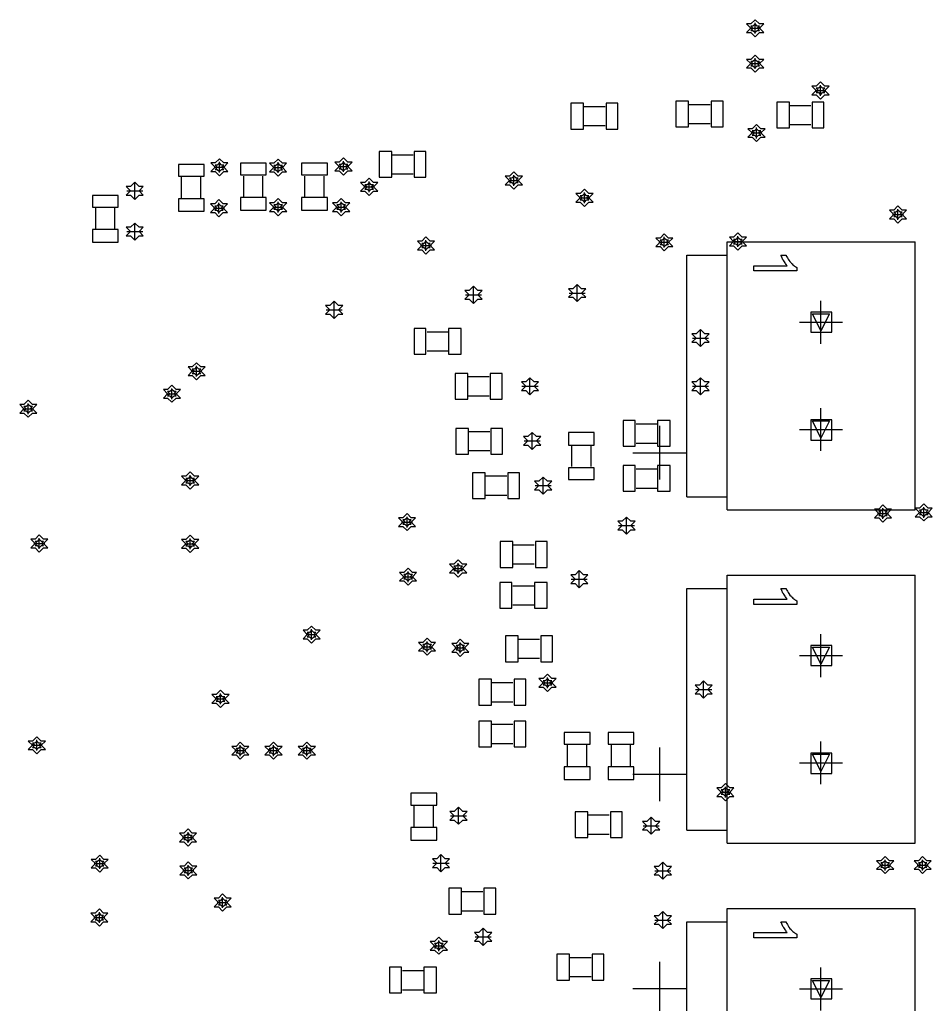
# Model space of a CAD drawing. Extents: x -1.38 to 3.87, y -2.67 to 0.8.
# Drawn here: x 0.734 to 1.585, y -1.047 to -0.128 of the extents above; entities that cross this region are included whole.
import ezdxf

# ---------------------------------------------------------------- set-up
doc = ezdxf.new("R2010")
doc.units = 0
doc.layers.get('0').update_dxf_attribs({"linetype": 'CONTINUOUS'})
for name, color, linetype in [('gd1', 1, 'CONTINUOUS'), ('gg1', 1, 'CONTINUOUS'), ('gm8', 1, 'CONTINUOUS')]:
    doc.layers.add(name, color=color, linetype=linetype)

# ---------------------------------------------------------------- blocks, each defined once
blk = doc.blocks.new('D22')
blk.add_lwpolyline([(-0.0059, -0.012), (0.0059, -0.012), (0.0059, 0.012), (-0.0059, 0.012)], close=True)
blk = doc.blocks.new('D23')
blk.add_lwpolyline([(-0.0055, -0.012), (0.0055, -0.012), (0.0055, 0.012), (-0.0055, 0.012)], close=True)
blk = doc.blocks.new('D24')
blk.add_lwpolyline([(-0.012, -0.0059), (0.012, -0.0059), (0.012, 0.0059), (-0.012, 0.0059)], close=True)
blk = doc.blocks.new('D25')
blk.add_lwpolyline([(-0.012, -0.0055), (0.012, -0.0055), (0.012, 0.0055), (-0.012, 0.0055)], close=True)
blk = doc.blocks.new('D32')
blk.add_lwpolyline([(-0.0097, -0.00935), (0.0097, -0.00935), (0.0097, 0.00935), (-0.0097, 0.00935)], close=True)
blk = doc.blocks.new('D33')
blk.add_lwpolyline([(-0.0097, -0.0095), (0.0097, -0.0095), (0.0097, 0.0095), (-0.0097, 0.0095)], close=True)
blk = doc.blocks.new('D54')
blk.add_lwpolyline([(-0.012, -0.0059), (0.012, -0.0059), (0.012, 0.0059), (-0.012, 0.0059)], close=True)
blk = doc.blocks.new('D55')
blk.add_lwpolyline([(-0.0059, -0.012), (0.0059, -0.012), (0.0059, 0.012), (-0.0059, 0.012)], close=True)

msp = doc.modelspace()

# ---------------------------------------------------------------- linework, layer by layer
at = {"layer": 'gd1', "color": 1}
for points in [[(1.4197, -0.1443), (1.4237, -0.1403), (1.4277, -0.1403), (1.4237, -0.1363), (1.4277, -0.1323), (1.4237, -0.1323), (1.4197, -0.1283), (1.4157, -0.1323), (1.4117, -0.1323), (1.4157, -0.1363), (1.4117, -0.1403), (1.4157, -0.1403), (1.4197, -0.1443)], [(1.4197, -0.1403), (1.4217, -0.1383), (1.4237, -0.1383), (1.4217, -0.1363), (1.4237, -0.1343), (1.4217, -0.1343), (1.4197, -0.1323), (1.4177, -0.1343), (1.4157, -0.1343), (1.4177, -0.1363), (1.4157, -0.1383), (1.4177, -0.1383), (1.4197, -0.1403)], [(1.4197, -0.1773), (1.4237, -0.1733), (1.4277, -0.1733), (1.4237, -0.1693), (1.4277, -0.1653), (1.4237, -0.1653), (1.4197, -0.1613), (1.4157, -0.1653), (1.4117, -0.1653), (1.4157, -0.1693), (1.4117, -0.1733), (1.4157, -0.1733), (1.4197, -0.1773)], [(1.4197, -0.1733), (1.4217, -0.1713), (1.4237, -0.1713), (1.4217, -0.1693), (1.4237, -0.1673), (1.4217, -0.1673), (1.4197, -0.1653), (1.4177, -0.1673), (1.4157, -0.1673), (1.4177, -0.1693), (1.4157, -0.1713), (1.4177, -0.1713), (1.4197, -0.1733)], [(1.4807, -0.2023), (1.4847, -0.1983), (1.4887, -0.1983), (1.4847, -0.1943), (1.4887, -0.1903), (1.4847, -0.1903), (1.4807, -0.1863), (1.4767, -0.1903), (1.4727, -0.1903), (1.4767, -0.1943), (1.4727, -0.1983), (1.4767, -0.1983), (1.4807, -0.2023)], [(1.4807, -0.1983), (1.4827, -0.1963), (1.4847, -0.1963), (1.4827, -0.1943), (1.4847, -0.1923), (1.4827, -0.1923), (1.4807, -0.1903), (1.4787, -0.1923), (1.4767, -0.1923), (1.4787, -0.1943), (1.4767, -0.1963), (1.4787, -0.1963), (1.4807, -0.1983)], [(1.421, -0.242), (1.425, -0.238), (1.429, -0.238), (1.425, -0.234), (1.429, -0.23), (1.425, -0.23), (1.421, -0.226), (1.417, -0.23), (1.413, -0.23), (1.417, -0.234), (1.413, -0.238), (1.417, -0.238), (1.421, -0.242)], [(1.421, -0.238), (1.423, -0.236), (1.425, -0.236), (1.423, -0.234), (1.425, -0.232), (1.423, -0.232), (1.421, -0.23), (1.419, -0.232), (1.417, -0.232), (1.419, -0.234), (1.417, -0.236), (1.419, -0.236), (1.421, -0.238)], [(0.92, -0.274), (0.924, -0.27), (0.928, -0.27), (0.924, -0.266), (0.928, -0.262), (0.924, -0.262), (0.92, -0.258), (0.916, -0.262), (0.912, -0.262), (0.916, -0.266), (0.912, -0.27), (0.916, -0.27), (0.92, -0.274)], [(0.92, -0.27), (0.922, -0.268), (0.924, -0.268), (0.922, -0.266), (0.924, -0.264), (0.922, -0.264), (0.92, -0.262), (0.918, -0.264), (0.916, -0.264), (0.918, -0.266), (0.916, -0.268), (0.918, -0.268), (0.92, -0.27)], [(0.9747, -0.2743), (0.9787, -0.2703), (0.9827, -0.2703), (0.9787, -0.2663), (0.9827, -0.2623), (0.9787, -0.2623), (0.9747, -0.2583), (0.9707, -0.2623), (0.9667, -0.2623), (0.9707, -0.2663), (0.9667, -0.2703), (0.9707, -0.2703), (0.9747, -0.2743)], [(0.9747, -0.2703), (0.9767, -0.2683), (0.9787, -0.2683), (0.9767, -0.2663), (0.9787, -0.2643), (0.9767, -0.2643), (0.9747, -0.2623), (0.9727, -0.2643), (0.9707, -0.2643), (0.9727, -0.2663), (0.9707, -0.2683), (0.9727, -0.2683), (0.9747, -0.2703)], [(1.0357, -0.2733), (1.0397, -0.2693), (1.0437, -0.2693), (1.0397, -0.2653), (1.0437, -0.2613), (1.0397, -0.2613), (1.0357, -0.2573), (1.0317, -0.2613), (1.0277, -0.2613), (1.0317, -0.2653), (1.0277, -0.2693), (1.0317, -0.2693), (1.0357, -0.2733)], [(1.0357, -0.2693), (1.0377, -0.2673), (1.0397, -0.2673), (1.0377, -0.2653), (1.0397, -0.2633), (1.0377, -0.2633), (1.0357, -0.2613), (1.0337, -0.2633), (1.0317, -0.2633), (1.0337, -0.2653), (1.0317, -0.2673), (1.0337, -0.2673), (1.0357, -0.2693)], [(1.1947, -0.2863), (1.1987, -0.2823), (1.2027, -0.2823), (1.1987, -0.2783), (1.2027, -0.2743), (1.1987, -0.2743), (1.1947, -0.2703), (1.1907, -0.2743), (1.1867, -0.2743), (1.1907, -0.2783), (1.1867, -0.2823), (1.1907, -0.2823), (1.1947, -0.2863)], [(1.1947, -0.2823), (1.1967, -0.2803), (1.1987, -0.2803), (1.1967, -0.2783), (1.1987, -0.2763), (1.1967, -0.2763), (1.1947, -0.2743), (1.1927, -0.2763), (1.1907, -0.2763), (1.1927, -0.2783), (1.1907, -0.2803), (1.1927, -0.2803), (1.1947, -0.2823)], [(0.841, -0.296), (0.845, -0.292), (0.849, -0.292), (0.845, -0.288), (0.849, -0.284), (0.845, -0.284), (0.841, -0.28), (0.837, -0.284), (0.833, -0.284), (0.837, -0.288), (0.833, -0.292), (0.837, -0.292), (0.841, -0.296)], [(1.0597, -0.2923), (1.0637, -0.2883), (1.0677, -0.2883), (1.0637, -0.2843), (1.0677, -0.2803), (1.0637, -0.2803), (1.0597, -0.2763), (1.0557, -0.2803), (1.0517, -0.2803), (1.0557, -0.2843), (1.0517, -0.2883), (1.0557, -0.2883), (1.0597, -0.2923)], [(1.0597, -0.2883), (1.0617, -0.2863), (1.0637, -0.2863), (1.0617, -0.2843), (1.0637, -0.2823), (1.0617, -0.2823), (1.0597, -0.2803), (1.0577, -0.2823), (1.0557, -0.2823), (1.0577, -0.2843), (1.0557, -0.2863), (1.0577, -0.2863), (1.0597, -0.2883)], [(1.2605, -0.3025), (1.2645, -0.2985), (1.2685, -0.2985), (1.2645, -0.2945), (1.2685, -0.2905), (1.2645, -0.2905), (1.2605, -0.2865), (1.2565, -0.2905), (1.2525, -0.2905), (1.2565, -0.2945), (1.2525, -0.2985), (1.2565, -0.2985), (1.2605, -0.3025)], [(1.2605, -0.2985), (1.2625, -0.2965), (1.2645, -0.2965), (1.2625, -0.2945), (1.2645, -0.2925), (1.2625, -0.2925), (1.2605, -0.2905), (1.2585, -0.2925), (1.2565, -0.2925), (1.2585, -0.2945), (1.2565, -0.2965), (1.2585, -0.2965), (1.2605, -0.2985)], [(0.9196, -0.3122), (0.9236, -0.3081), (0.9276, -0.3081), (0.9236, -0.3041), (0.9276, -0.3002), (0.9236, -0.3002), (0.9196, -0.2961), (0.9156, -0.3002), (0.9116, -0.3002), (0.9156, -0.3041), (0.9116, -0.3081), (0.9156, -0.3081), (0.9196, -0.3122)], [(0.9196, -0.3081), (0.9216, -0.3061), (0.9236, -0.3061), (0.9216, -0.3041), (0.9236, -0.3022), (0.9216, -0.3022), (0.9196, -0.3002), (0.9176, -0.3022), (0.9156, -0.3022), (0.9176, -0.3041), (0.9156, -0.3061), (0.9176, -0.3061), (0.9196, -0.3081)], [(0.9748, -0.3112), (0.9789, -0.3072), (0.9829, -0.3072), (0.9789, -0.3031), (0.9829, -0.2991), (0.9789, -0.2991), (0.9748, -0.2952), (0.9708, -0.2991), (0.9668, -0.2991), (0.9708, -0.3031), (0.9668, -0.3072), (0.9708, -0.3072), (0.9748, -0.3112)], [(0.9748, -0.3072), (0.9768, -0.3052), (0.9789, -0.3052), (0.9768, -0.3031), (0.9789, -0.3011), (0.9768, -0.3011), (0.9748, -0.2991), (0.9729, -0.3011), (0.9708, -0.3011), (0.9729, -0.3031), (0.9708, -0.3052), (0.9729, -0.3052), (0.9748, -0.3072)], [(1.0336, -0.3112), (1.0376, -0.3072), (1.0416, -0.3072), (1.0376, -0.3031), (1.0416, -0.2991), (1.0376, -0.2991), (1.0336, -0.2952), (1.0296, -0.2991), (1.0256, -0.2991), (1.0296, -0.3031), (1.0256, -0.3072), (1.0296, -0.3072), (1.0336, -0.3112)], [(1.0336, -0.3072), (1.0356, -0.3052), (1.0376, -0.3052), (1.0356, -0.3031), (1.0376, -0.3011), (1.0356, -0.3011), (1.0336, -0.2991), (1.0316, -0.3011), (1.0296, -0.3011), (1.0316, -0.3031), (1.0296, -0.3052), (1.0316, -0.3052), (1.0336, -0.3072)], [(1.553, -0.318), (1.557, -0.314), (1.561, -0.314), (1.557, -0.31), (1.561, -0.306), (1.557, -0.306), (1.553, -0.302), (1.549, -0.306), (1.545, -0.306), (1.549, -0.31), (1.545, -0.314), (1.549, -0.314), (1.553, -0.318)], [(1.553, -0.314), (1.555, -0.312), (1.557, -0.312), (1.555, -0.31), (1.557, -0.308), (1.555, -0.308), (1.553, -0.306), (1.551, -0.308), (1.549, -0.308), (1.551, -0.31), (1.549, -0.312), (1.551, -0.312), (1.553, -0.314)], [(0.841, -0.334), (0.845, -0.33), (0.849, -0.33), (0.845, -0.326), (0.849, -0.322), (0.845, -0.322), (0.841, -0.318), (0.837, -0.322), (0.833, -0.322), (0.837, -0.326), (0.833, -0.33), (0.837, -0.33), (0.841, -0.334)], [(1.335, -0.344), (1.339, -0.34), (1.343, -0.34), (1.339, -0.336), (1.343, -0.332), (1.339, -0.332), (1.335, -0.328), (1.331, -0.332), (1.327, -0.332), (1.331, -0.336), (1.327, -0.34), (1.331, -0.34), (1.335, -0.344)], [(1.4037, -0.3433), (1.4077, -0.3393), (1.4117, -0.3393), (1.4077, -0.3353), (1.4117, -0.3313), (1.4077, -0.3313), (1.4037, -0.3273), (1.3997, -0.3313), (1.3957, -0.3313), (1.3997, -0.3353), (1.3957, -0.3393), (1.3997, -0.3393), (1.4037, -0.3433)], [(1.1127, -0.347), (1.1167, -0.343), (1.1207, -0.343), (1.1167, -0.339), (1.1207, -0.335), (1.1167, -0.335), (1.1127, -0.331), (1.1087, -0.335), (1.1047, -0.335), (1.1087, -0.339), (1.1047, -0.343), (1.1087, -0.343), (1.1127, -0.347)], [(1.1127, -0.343), (1.1147, -0.341), (1.1167, -0.341), (1.1147, -0.339), (1.1167, -0.337), (1.1147, -0.337), (1.1127, -0.335), (1.1107, -0.337), (1.1087, -0.337), (1.1107, -0.339), (1.1087, -0.341), (1.1107, -0.341), (1.1127, -0.343)], [(1.335, -0.34), (1.337, -0.338), (1.339, -0.338), (1.337, -0.336), (1.339, -0.334), (1.337, -0.334), (1.335, -0.332), (1.333, -0.334), (1.331, -0.334), (1.333, -0.336), (1.331, -0.338), (1.333, -0.338), (1.335, -0.34)], [(1.4037, -0.3393), (1.4057, -0.3373), (1.4077, -0.3373), (1.4057, -0.3353), (1.4077, -0.3333), (1.4057, -0.3333), (1.4037, -0.3313), (1.4017, -0.3333), (1.3997, -0.3333), (1.4017, -0.3353), (1.3997, -0.3373), (1.4017, -0.3373), (1.4037, -0.3393)], [(1.2537, -0.3913), (1.2577, -0.3873), (1.2617, -0.3873), (1.2577, -0.3833), (1.2617, -0.3793), (1.2577, -0.3793), (1.2537, -0.3753), (1.2497, -0.3793), (1.2457, -0.3793), (1.2497, -0.3833), (1.2457, -0.3873), (1.2497, -0.3873), (1.2537, -0.3913)], [(1.157, -0.393), (1.161, -0.389), (1.165, -0.389), (1.161, -0.385), (1.165, -0.381), (1.161, -0.381), (1.157, -0.377), (1.153, -0.381), (1.149, -0.381), (1.153, -0.385), (1.149, -0.389), (1.153, -0.389), (1.157, -0.393)], [(1.027, -0.407), (1.031, -0.403), (1.035, -0.403), (1.031, -0.399), (1.035, -0.395), (1.031, -0.395), (1.027, -0.391), (1.023, -0.395), (1.019, -0.395), (1.023, -0.399), (1.019, -0.403), (1.023, -0.403), (1.027, -0.407)], [(1.4811, -0.4186), (1.4731, -0.4026), (1.4891, -0.4026), (1.4811, -0.4186)], [(1.3687, -0.4333), (1.3727, -0.4293), (1.3767, -0.4293), (1.3727, -0.4253), (1.3767, -0.4213), (1.3727, -0.4213), (1.3687, -0.4173), (1.3647, -0.4213), (1.3607, -0.4213), (1.3647, -0.4253), (1.3607, -0.4293), (1.3647, -0.4293), (1.3687, -0.4333)], [(0.8987, -0.4643), (0.9027, -0.4603), (0.9067, -0.4603), (0.9027, -0.4563), (0.9067, -0.4523), (0.9027, -0.4523), (0.8987, -0.4483), (0.8947, -0.4523), (0.8907, -0.4523), (0.8947, -0.4563), (0.8907, -0.4603), (0.8947, -0.4603), (0.8987, -0.4643)], [(0.8987, -0.4603), (0.9007, -0.4583), (0.9027, -0.4583), (0.9007, -0.4563), (0.9027, -0.4543), (0.9007, -0.4543), (0.8987, -0.4523), (0.8967, -0.4543), (0.8947, -0.4543), (0.8967, -0.4563), (0.8947, -0.4583), (0.8967, -0.4583), (0.8987, -0.4603)], [(1.2097, -0.4783), (1.2137, -0.4743), (1.2177, -0.4743), (1.2137, -0.4703), (1.2177, -0.4663), (1.2137, -0.4663), (1.2097, -0.4623), (1.2057, -0.4663), (1.2017, -0.4663), (1.2057, -0.4703), (1.2017, -0.4743), (1.2057, -0.4743), (1.2097, -0.4783)], [(1.3687, -0.4783), (1.3727, -0.4743), (1.3767, -0.4743), (1.3727, -0.4703), (1.3767, -0.4663), (1.3727, -0.4663), (1.3687, -0.4623), (1.3647, -0.4663), (1.3607, -0.4663), (1.3647, -0.4703), (1.3607, -0.4743), (1.3647, -0.4743), (1.3687, -0.4783)], [(0.8757, -0.4853), (0.8797, -0.4813), (0.8837, -0.4813), (0.8797, -0.4773), (0.8837, -0.4733), (0.8797, -0.4733), (0.8757, -0.4693), (0.8717, -0.4733), (0.8677, -0.4733), (0.8717, -0.4773), (0.8677, -0.4813), (0.8717, -0.4813), (0.8757, -0.4853)], [(0.8757, -0.4813), (0.8777, -0.4793), (0.8797, -0.4793), (0.8777, -0.4773), (0.8797, -0.4753), (0.8777, -0.4753), (0.8757, -0.4733), (0.8737, -0.4753), (0.8717, -0.4753), (0.8737, -0.4773), (0.8717, -0.4793), (0.8737, -0.4793), (0.8757, -0.4813)], [(0.7417, -0.4993), (0.7457, -0.4953), (0.7497, -0.4953), (0.7457, -0.4913), (0.7497, -0.4873), (0.7457, -0.4873), (0.7417, -0.4833), (0.7377, -0.4873), (0.7337, -0.4873), (0.7377, -0.4913), (0.7337, -0.4953), (0.7377, -0.4953), (0.7417, -0.4993)], [(0.7417, -0.4953), (0.7437, -0.4933), (0.7457, -0.4933), (0.7437, -0.4913), (0.7457, -0.4893), (0.7437, -0.4893), (0.7417, -0.4873), (0.7397, -0.4893), (0.7377, -0.4893), (0.7397, -0.4913), (0.7377, -0.4933), (0.7397, -0.4933), (0.7417, -0.4953)], [(1.4811, -0.5186), (1.4731, -0.5026), (1.4891, -0.5026), (1.4811, -0.5186)], [(1.2117, -0.5293), (1.2157, -0.5253), (1.2197, -0.5253), (1.2157, -0.5213), (1.2197, -0.5173), (1.2157, -0.5173), (1.2117, -0.5133), (1.2077, -0.5173), (1.2037, -0.5173), (1.2077, -0.5213), (1.2037, -0.5253), (1.2077, -0.5253), (1.2117, -0.5293)], [(0.8927, -0.5663), (0.8967, -0.5623), (0.9007, -0.5623), (0.8967, -0.5583), (0.9007, -0.5543), (0.8967, -0.5543), (0.8927, -0.5503), (0.8887, -0.5543), (0.8847, -0.5543), (0.8887, -0.5583), (0.8847, -0.5623), (0.8887, -0.5623), (0.8927, -0.5663)], [(0.8927, -0.5623), (0.8947, -0.5603), (0.8967, -0.5603), (0.8947, -0.5583), (0.8967, -0.5563), (0.8947, -0.5563), (0.8927, -0.5543), (0.8907, -0.5563), (0.8887, -0.5563), (0.8907, -0.5583), (0.8887, -0.5603), (0.8907, -0.5603), (0.8927, -0.5623)], [(1.222, -0.571), (1.226, -0.567), (1.23, -0.567), (1.226, -0.563), (1.23, -0.559), (1.226, -0.559), (1.222, -0.555), (1.218, -0.559), (1.214, -0.559), (1.218, -0.563), (1.214, -0.567), (1.218, -0.567), (1.222, -0.571)], [(1.539, -0.597), (1.543, -0.593), (1.547, -0.593), (1.543, -0.589), (1.547, -0.585), (1.543, -0.585), (1.539, -0.581), (1.535, -0.585), (1.531, -0.585), (1.535, -0.589), (1.531, -0.593), (1.535, -0.593), (1.539, -0.597)], [(1.539, -0.593), (1.541, -0.591), (1.543, -0.591), (1.541, -0.589), (1.543, -0.587), (1.541, -0.587), (1.539, -0.585), (1.537, -0.587), (1.535, -0.587), (1.537, -0.589), (1.535, -0.591), (1.537, -0.591), (1.539, -0.593)], [(1.577, -0.596), (1.581, -0.592), (1.585, -0.592), (1.581, -0.588), (1.585, -0.584), (1.581, -0.584), (1.577, -0.58), (1.573, -0.584), (1.569, -0.584), (1.573, -0.588), (1.569, -0.592), (1.573, -0.592), (1.577, -0.596)], [(1.577, -0.592), (1.579, -0.59), (1.581, -0.59), (1.579, -0.588), (1.581, -0.586), (1.579, -0.586), (1.577, -0.584), (1.575, -0.586), (1.573, -0.586), (1.575, -0.588), (1.573, -0.59), (1.575, -0.59), (1.577, -0.592)], [(1.095, -0.605), (1.099, -0.601), (1.103, -0.601), (1.099, -0.597), (1.103, -0.593), (1.099, -0.593), (1.095, -0.589), (1.091, -0.593), (1.087, -0.593), (1.091, -0.597), (1.087, -0.601), (1.091, -0.601), (1.095, -0.605)], [(1.095, -0.601), (1.097, -0.599), (1.099, -0.599), (1.097, -0.597), (1.099, -0.595), (1.097, -0.595), (1.095, -0.593), (1.093, -0.595), (1.091, -0.595), (1.093, -0.597), (1.091, -0.599), (1.093, -0.599), (1.095, -0.601)], [(1.2997, -0.6083), (1.3037, -0.6043), (1.3077, -0.6043), (1.3037, -0.6003), (1.3077, -0.5963), (1.3037, -0.5963), (1.2997, -0.5923), (1.2957, -0.5963), (1.2917, -0.5963), (1.2957, -0.6003), (1.2917, -0.6043), (1.2957, -0.6043), (1.2997, -0.6083)], [(0.752, -0.625), (0.756, -0.621), (0.76, -0.621), (0.756, -0.617), (0.76, -0.613), (0.756, -0.613), (0.752, -0.609), (0.748, -0.613), (0.744, -0.613), (0.748, -0.617), (0.744, -0.621), (0.748, -0.621), (0.752, -0.625)], [(0.752, -0.621), (0.754, -0.619), (0.756, -0.619), (0.754, -0.617), (0.756, -0.615), (0.754, -0.615), (0.752, -0.613), (0.75, -0.615), (0.748, -0.615), (0.75, -0.617), (0.748, -0.619), (0.75, -0.619), (0.752, -0.621)], [(0.8927, -0.6253), (0.8967, -0.6213), (0.9007, -0.6213), (0.8967, -0.6173), (0.9007, -0.6133), (0.8967, -0.6133), (0.8927, -0.6093), (0.8887, -0.6133), (0.8847, -0.6133), (0.8887, -0.6173), (0.8847, -0.6213), (0.8887, -0.6213), (0.8927, -0.6253)], [(0.8927, -0.6213), (0.8947, -0.6193), (0.8967, -0.6193), (0.8947, -0.6173), (0.8967, -0.6153), (0.8947, -0.6153), (0.8927, -0.6133), (0.8907, -0.6153), (0.8887, -0.6153), (0.8907, -0.6173), (0.8887, -0.6193), (0.8907, -0.6193), (0.8927, -0.6213)], [(1.1427, -0.6483), (1.1467, -0.6443), (1.1507, -0.6443), (1.1467, -0.6403), (1.1507, -0.6363), (1.1467, -0.6363), (1.1427, -0.6323), (1.1387, -0.6363), (1.1347, -0.6363), (1.1387, -0.6403), (1.1347, -0.6443), (1.1387, -0.6443), (1.1427, -0.6483)], [(1.096, -0.656), (1.1, -0.652), (1.104, -0.652), (1.1, -0.648), (1.104, -0.644), (1.1, -0.644), (1.096, -0.64), (1.092, -0.644), (1.088, -0.644), (1.092, -0.648), (1.088, -0.652), (1.092, -0.652), (1.096, -0.656)], [(1.1427, -0.6443), (1.1447, -0.6423), (1.1467, -0.6423), (1.1447, -0.6403), (1.1467, -0.6383), (1.1447, -0.6383), (1.1427, -0.6363), (1.1407, -0.6383), (1.1387, -0.6383), (1.1407, -0.6403), (1.1387, -0.6423), (1.1407, -0.6423), (1.1427, -0.6443)], [(1.2557, -0.6583), (1.2597, -0.6543), (1.2637, -0.6543), (1.2597, -0.6503), (1.2637, -0.6463), (1.2597, -0.6463), (1.2557, -0.6423), (1.2517, -0.6463), (1.2477, -0.6463), (1.2517, -0.6503), (1.2477, -0.6543), (1.2517, -0.6543), (1.2557, -0.6583)], [(1.096, -0.652), (1.098, -0.65), (1.1, -0.65), (1.098, -0.648), (1.1, -0.646), (1.098, -0.646), (1.096, -0.644), (1.094, -0.646), (1.092, -0.646), (1.094, -0.648), (1.092, -0.65), (1.094, -0.65), (1.096, -0.652)], [(1.006, -0.71), (1.01, -0.706), (1.014, -0.706), (1.01, -0.702), (1.014, -0.698), (1.01, -0.698), (1.006, -0.694), (1.002, -0.698), (0.998, -0.698), (1.002, -0.702), (0.998, -0.706), (1.002, -0.706), (1.006, -0.71)], [(1.006, -0.706), (1.008, -0.704), (1.01, -0.704), (1.008, -0.702), (1.01, -0.7), (1.008, -0.7), (1.006, -0.698), (1.004, -0.7), (1.002, -0.7), (1.004, -0.702), (1.002, -0.704), (1.004, -0.704), (1.006, -0.706)], [(1.1137, -0.7213), (1.1177, -0.7173), (1.1217, -0.7173), (1.1177, -0.7133), (1.1217, -0.7093), (1.1177, -0.7093), (1.1137, -0.7053), (1.1097, -0.7093), (1.1057, -0.7093), (1.1097, -0.7133), (1.1057, -0.7173), (1.1097, -0.7173), (1.1137, -0.7213)], [(1.1447, -0.7223), (1.1487, -0.7183), (1.1527, -0.7183), (1.1487, -0.7143), (1.1527, -0.7103), (1.1487, -0.7103), (1.1447, -0.7063), (1.1407, -0.7103), (1.1367, -0.7103), (1.1407, -0.7143), (1.1367, -0.7183), (1.1407, -0.7183), (1.1447, -0.7223)], [(1.1137, -0.7173), (1.1157, -0.7153), (1.1177, -0.7153), (1.1157, -0.7133), (1.1177, -0.7113), (1.1157, -0.7113), (1.1137, -0.7093), (1.1117, -0.7113), (1.1097, -0.7113), (1.1117, -0.7133), (1.1097, -0.7153), (1.1117, -0.7153), (1.1137, -0.7173)], [(1.1447, -0.7183), (1.1467, -0.7163), (1.1487, -0.7163), (1.1467, -0.7143), (1.1487, -0.7123), (1.1467, -0.7123), (1.1447, -0.7103), (1.1427, -0.7123), (1.1407, -0.7123), (1.1427, -0.7143), (1.1407, -0.7163), (1.1427, -0.7163), (1.1447, -0.7183)], [(1.4811, -0.7296), (1.4731, -0.7136), (1.4891, -0.7136), (1.4811, -0.7296)], [(1.226, -0.755), (1.23, -0.751), (1.234, -0.751), (1.23, -0.747), (1.234, -0.743), (1.23, -0.743), (1.226, -0.739), (1.222, -0.743), (1.218, -0.743), (1.222, -0.747), (1.218, -0.751), (1.222, -0.751), (1.226, -0.755)], [(1.226, -0.751), (1.228, -0.749), (1.23, -0.749), (1.228, -0.747), (1.23, -0.745), (1.228, -0.745), (1.226, -0.743), (1.224, -0.745), (1.222, -0.745), (1.224, -0.747), (1.222, -0.749), (1.224, -0.749), (1.226, -0.751)], [(1.3717, -0.7613), (1.3757, -0.7573), (1.3797, -0.7573), (1.3757, -0.7533), (1.3797, -0.7493), (1.3757, -0.7493), (1.3717, -0.7453), (1.3677, -0.7493), (1.3637, -0.7493), (1.3677, -0.7533), (1.3637, -0.7573), (1.3677, -0.7573), (1.3717, -0.7613)], [(0.921, -0.77), (0.925, -0.766), (0.929, -0.766), (0.925, -0.762), (0.929, -0.758), (0.925, -0.758), (0.921, -0.754), (0.917, -0.758), (0.913, -0.758), (0.917, -0.762), (0.913, -0.766), (0.917, -0.766), (0.921, -0.77)], [(0.921, -0.766), (0.923, -0.764), (0.925, -0.764), (0.923, -0.762), (0.925, -0.76), (0.923, -0.76), (0.921, -0.758), (0.919, -0.76), (0.917, -0.76), (0.919, -0.762), (0.917, -0.764), (0.919, -0.764), (0.921, -0.766)], [(0.7497, -0.8133), (0.7537, -0.8093), (0.7577, -0.8093), (0.7537, -0.8053), (0.7577, -0.8013), (0.7537, -0.8013), (0.7497, -0.7973), (0.7457, -0.8013), (0.7417, -0.8013), (0.7457, -0.8053), (0.7417, -0.8093), (0.7457, -0.8093), (0.7497, -0.8133)], [(0.7497, -0.8093), (0.7517, -0.8073), (0.7537, -0.8073), (0.7517, -0.8053), (0.7537, -0.8033), (0.7517, -0.8033), (0.7497, -0.8013), (0.7477, -0.8033), (0.7457, -0.8033), (0.7477, -0.8053), (0.7457, -0.8073), (0.7477, -0.8073), (0.7497, -0.8093)], [(0.9395, -0.8183), (0.9435, -0.8143), (0.9475, -0.8143), (0.9435, -0.8103), (0.9475, -0.8063), (0.9435, -0.8063), (0.9395, -0.8023), (0.9355, -0.8063), (0.9315, -0.8063), (0.9355, -0.8103), (0.9315, -0.8143), (0.9355, -0.8143), (0.9395, -0.8183)], [(0.9395, -0.8143), (0.9415, -0.8123), (0.9435, -0.8123), (0.9415, -0.8103), (0.9435, -0.8083), (0.9415, -0.8083), (0.9395, -0.8063), (0.9375, -0.8083), (0.9355, -0.8083), (0.9375, -0.8103), (0.9355, -0.8123), (0.9375, -0.8123), (0.9395, -0.8143)], [(0.9705, -0.8183), (0.9745, -0.8143), (0.9785, -0.8143), (0.9745, -0.8103), (0.9785, -0.8063), (0.9745, -0.8063), (0.9705, -0.8023), (0.9665, -0.8063), (0.9625, -0.8063), (0.9665, -0.8103), (0.9625, -0.8143), (0.9665, -0.8143), (0.9705, -0.8183)], [(0.9705, -0.8143), (0.9725, -0.8123), (0.9745, -0.8123), (0.9725, -0.8103), (0.9745, -0.8083), (0.9725, -0.8083), (0.9705, -0.8063), (0.9685, -0.8083), (0.9665, -0.8083), (0.9685, -0.8103), (0.9665, -0.8123), (0.9685, -0.8123), (0.9705, -0.8143)], [(1.0015, -0.8183), (1.0055, -0.8143), (1.0095, -0.8143), (1.0055, -0.8103), (1.0095, -0.8063), (1.0055, -0.8063), (1.0015, -0.8023), (0.9975, -0.8063), (0.9935, -0.8063), (0.9975, -0.8103), (0.9935, -0.8143), (0.9975, -0.8143), (1.0015, -0.8183)], [(1.0015, -0.8143), (1.0035, -0.8123), (1.0055, -0.8123), (1.0035, -0.8103), (1.0055, -0.8083), (1.0035, -0.8083), (1.0015, -0.8063), (0.9995, -0.8083), (0.9975, -0.8083), (0.9995, -0.8103), (0.9975, -0.8123), (0.9995, -0.8123), (1.0015, -0.8143)], [(1.4811, -0.8296), (1.4731, -0.8136), (1.4891, -0.8136), (1.4811, -0.8296)], [(1.392, -0.857), (1.396, -0.853), (1.4, -0.853), (1.396, -0.849), (1.4, -0.845), (1.396, -0.845), (1.392, -0.841), (1.388, -0.845), (1.384, -0.845), (1.388, -0.849), (1.384, -0.853), (1.388, -0.853), (1.392, -0.857)], [(1.392, -0.853), (1.394, -0.851), (1.396, -0.851), (1.394, -0.849), (1.396, -0.847), (1.394, -0.847), (1.392, -0.845), (1.39, -0.847), (1.388, -0.847), (1.39, -0.849), (1.388, -0.851), (1.39, -0.851), (1.392, -0.853)], [(1.143, -0.879), (1.147, -0.875), (1.151, -0.875), (1.147, -0.871), (1.151, -0.867), (1.147, -0.867), (1.143, -0.863), (1.139, -0.867), (1.135, -0.867), (1.139, -0.871), (1.135, -0.875), (1.139, -0.875), (1.143, -0.879)], [(1.3227, -0.8883), (1.3267, -0.8843), (1.3307, -0.8843), (1.3267, -0.8803), (1.3307, -0.8763), (1.3267, -0.8763), (1.3227, -0.8723), (1.3187, -0.8763), (1.3147, -0.8763), (1.3187, -0.8803), (1.3147, -0.8843), (1.3187, -0.8843), (1.3227, -0.8883)], [(0.8907, -0.8993), (0.8947, -0.8953), (0.8987, -0.8953), (0.8947, -0.8913), (0.8987, -0.8873), (0.8947, -0.8873), (0.8907, -0.8833), (0.8867, -0.8873), (0.8827, -0.8873), (0.8867, -0.8913), (0.8827, -0.8953), (0.8867, -0.8953), (0.8907, -0.8993)], [(0.8907, -0.8953), (0.8927, -0.8933), (0.8947, -0.8933), (0.8927, -0.8913), (0.8947, -0.8893), (0.8927, -0.8893), (0.8907, -0.8873), (0.8887, -0.8893), (0.8867, -0.8893), (0.8887, -0.8913), (0.8867, -0.8933), (0.8887, -0.8933), (0.8907, -0.8953)], [(0.8083, -0.9237), (0.8123, -0.9197), (0.8163, -0.9197), (0.8123, -0.9157), (0.8163, -0.9117), (0.8123, -0.9117), (0.8083, -0.9077), (0.8043, -0.9117), (0.8003, -0.9117), (0.8043, -0.9157), (0.8003, -0.9197), (0.8043, -0.9197), (0.8083, -0.9237)], [(1.1267, -0.9233), (1.1307, -0.9193), (1.1347, -0.9193), (1.1307, -0.9153), (1.1347, -0.9113), (1.1307, -0.9113), (1.1267, -0.9073), (1.1227, -0.9113), (1.1187, -0.9113), (1.1227, -0.9153), (1.1187, -0.9193), (1.1227, -0.9193), (1.1267, -0.9233)], [(1.541, -0.925), (1.545, -0.921), (1.549, -0.921), (1.545, -0.917), (1.549, -0.913), (1.545, -0.913), (1.541, -0.909), (1.537, -0.913), (1.533, -0.913), (1.537, -0.917), (1.533, -0.921), (1.537, -0.921), (1.541, -0.925)], [(1.576, -0.925), (1.58, -0.921), (1.584, -0.921), (1.58, -0.917), (1.584, -0.913), (1.58, -0.913), (1.576, -0.909), (1.572, -0.913), (1.568, -0.913), (1.572, -0.917), (1.568, -0.921), (1.572, -0.921), (1.576, -0.925)], [(0.8083, -0.9197), (0.8103, -0.9177), (0.8123, -0.9177), (0.8103, -0.9157), (0.8123, -0.9137), (0.8103, -0.9137), (0.8083, -0.9117), (0.8063, -0.9137), (0.8043, -0.9137), (0.8063, -0.9157), (0.8043, -0.9177), (0.8063, -0.9177), (0.8083, -0.9197)], [(0.891, -0.93), (0.895, -0.926), (0.899, -0.926), (0.895, -0.922), (0.899, -0.918), (0.895, -0.918), (0.891, -0.914), (0.887, -0.918), (0.883, -0.918), (0.887, -0.922), (0.883, -0.926), (0.887, -0.926), (0.891, -0.93)], [(0.891, -0.926), (0.893, -0.924), (0.895, -0.924), (0.893, -0.922), (0.895, -0.92), (0.893, -0.92), (0.891, -0.918), (0.889, -0.92), (0.887, -0.92), (0.889, -0.922), (0.887, -0.924), (0.889, -0.924), (0.891, -0.926)], [(1.3337, -0.9303), (1.3377, -0.9263), (1.3417, -0.9263), (1.3377, -0.9223), (1.3417, -0.9183), (1.3377, -0.9183), (1.3337, -0.9143), (1.3297, -0.9183), (1.3257, -0.9183), (1.3297, -0.9223), (1.3257, -0.9263), (1.3297, -0.9263), (1.3337, -0.9303)], [(1.541, -0.921), (1.543, -0.919), (1.545, -0.919), (1.543, -0.917), (1.545, -0.915), (1.543, -0.915), (1.541, -0.913), (1.539, -0.915), (1.537, -0.915), (1.539, -0.917), (1.537, -0.919), (1.539, -0.919), (1.541, -0.921)], [(1.576, -0.921), (1.578, -0.919), (1.58, -0.919), (1.578, -0.917), (1.58, -0.915), (1.578, -0.915), (1.576, -0.913), (1.574, -0.915), (1.572, -0.915), (1.574, -0.917), (1.572, -0.919), (1.574, -0.919), (1.576, -0.921)], [(0.923, -0.96), (0.927, -0.956), (0.931, -0.956), (0.927, -0.952), (0.931, -0.948), (0.927, -0.948), (0.923, -0.944), (0.919, -0.948), (0.915, -0.948), (0.919, -0.952), (0.915, -0.956), (0.919, -0.956), (0.923, -0.96)], [(0.923, -0.956), (0.925, -0.954), (0.927, -0.954), (0.925, -0.952), (0.927, -0.95), (0.925, -0.95), (0.923, -0.948), (0.921, -0.95), (0.919, -0.95), (0.921, -0.952), (0.919, -0.954), (0.921, -0.954), (0.923, -0.956)], [(0.808, -0.974), (0.812, -0.97), (0.816, -0.97), (0.812, -0.966), (0.816, -0.962), (0.812, -0.962), (0.808, -0.958), (0.804, -0.962), (0.8, -0.962), (0.804, -0.966), (0.8, -0.97), (0.804, -0.97), (0.808, -0.974)], [(0.808, -0.97), (0.81, -0.968), (0.812, -0.968), (0.81, -0.966), (0.812, -0.964), (0.81, -0.964), (0.808, -0.962), (0.806, -0.964), (0.804, -0.964), (0.806, -0.966), (0.804, -0.968), (0.806, -0.968), (0.808, -0.97)], [(1.3337, -0.9763), (1.3377, -0.9723), (1.3417, -0.9723), (1.3377, -0.9683), (1.3417, -0.9643), (1.3377, -0.9643), (1.3337, -0.9603), (1.3297, -0.9643), (1.3257, -0.9643), (1.3297, -0.9683), (1.3257, -0.9723), (1.3297, -0.9723), (1.3337, -0.9763)], [(1.166, -0.992), (1.17, -0.988), (1.174, -0.988), (1.17, -0.984), (1.174, -0.98), (1.17, -0.98), (1.166, -0.976), (1.162, -0.98), (1.158, -0.98), (1.162, -0.984), (1.158, -0.988), (1.162, -0.988), (1.166, -0.992)], [(1.1247, -1.0003), (1.1287, -0.9963), (1.1327, -0.9963), (1.1287, -0.9923), (1.1327, -0.9883), (1.1287, -0.9883), (1.1247, -0.9843), (1.1207, -0.9883), (1.1167, -0.9883), (1.1207, -0.9923), (1.1167, -0.9963), (1.1207, -0.9963), (1.1247, -1.0003)], [(1.1247, -0.9963), (1.1267, -0.9943), (1.1287, -0.9943), (1.1267, -0.9923), (1.1287, -0.9903), (1.1267, -0.9903), (1.1247, -0.9883), (1.1227, -0.9903), (1.1207, -0.9903), (1.1227, -0.9923), (1.1207, -0.9943), (1.1227, -0.9943), (1.1247, -0.9963)], [(1.4811, -1.0406), (1.4731, -1.0246), (1.4891, -1.0246), (1.4811, -1.0406)]]:
    msp.add_lwpolyline(points, dxfattribs=at)
at = {"layer": 'gg1', "color": 1}
for points in [[(1.4147, -0.1363), (1.4247, -0.1363)], [(1.4197, -0.1413), (1.4197, -0.1313)], [(1.4197, -0.1743), (1.4197, -0.1643)], [(1.4147, -0.1693), (1.4247, -0.1693)], [(1.4807, -0.1993), (1.4807, -0.1893)], [(1.4757, -0.1943), (1.4857, -0.1943)], [(1.421, -0.239), (1.421, -0.229)], [(1.416, -0.234), (1.426, -0.234)], [(0.915, -0.266), (0.925, -0.266)], [(0.92, -0.271), (0.92, -0.261)], [(0.9697, -0.2663), (0.9797, -0.2663)], [(0.9747, -0.2713), (0.9747, -0.2613)], [(1.0307, -0.2653), (1.0407, -0.2653)], [(1.0357, -0.2703), (1.0357, -0.2603)], [(1.1947, -0.2833), (1.1947, -0.2733)], [(0.841, -0.2955), (0.841, -0.2805)], [(1.0547, -0.2843), (1.0647, -0.2843)], [(1.0597, -0.2893), (1.0597, -0.2793)], [(1.1897, -0.2783), (1.1997, -0.2783)], [(0.8335, -0.288), (0.8485, -0.288)], [(1.2605, -0.2995), (1.2605, -0.2895)], [(0.9196, -0.3092), (0.9196, -0.2991)], [(0.9699, -0.3031), (0.9798, -0.3031)], [(0.9748, -0.3081), (0.9748, -0.2982)], [(1.0286, -0.3031), (1.0386, -0.3031)], [(1.0336, -0.3081), (1.0336, -0.2982)], [(1.2555, -0.2945), (1.2655, -0.2945)], [(0.9146, -0.3041), (0.9246, -0.3041)], [(1.548, -0.31), (1.558, -0.31)], [(1.553, -0.315), (1.553, -0.305)], [(0.841, -0.3335), (0.841, -0.3185)], [(0.8335, -0.326), (0.8485, -0.326)], [(1.4037, -0.3403), (1.4037, -0.3303)], [(1.1077, -0.339), (1.1177, -0.339)], [(1.1127, -0.344), (1.1127, -0.334)], [(1.33, -0.336), (1.34, -0.336)], [(1.335, -0.341), (1.335, -0.331)], [(1.3987, -0.3353), (1.4087, -0.3353)], [(1.2537, -0.3908), (1.2537, -0.3758)], [(1.1495, -0.385), (1.1645, -0.385)], [(1.157, -0.3925), (1.157, -0.3775)], [(1.2462, -0.3833), (1.2612, -0.3833)], [(1.027, -0.4065), (1.027, -0.3915)], [(1.4811, -0.4306), (1.4811, -0.3906)], [(1.0195, -0.399), (1.0345, -0.399)], [(1.4611, -0.4106), (1.5011, -0.4106)], [(1.3687, -0.4328), (1.3687, -0.4178)], [(1.3612, -0.4253), (1.3762, -0.4253)], [(0.8937, -0.4563), (0.9037, -0.4563)], [(0.8987, -0.4613), (0.8987, -0.4513)], [(1.2097, -0.4778), (1.2097, -0.4628)], [(1.3687, -0.4778), (1.3687, -0.4628)], [(0.8707, -0.4773), (0.8807, -0.4773)], [(0.8757, -0.4823), (0.8757, -0.4723)], [(1.2022, -0.4703), (1.2172, -0.4703)], [(1.3612, -0.4703), (1.3762, -0.4703)], [(0.7417, -0.4963), (0.7417, -0.4863)], [(0.7367, -0.4913), (0.7467, -0.4913)], [(1.4811, -0.5306), (1.4811, -0.4906)], [(1.2117, -0.5288), (1.2117, -0.5138)], [(1.4611, -0.5106), (1.5011, -0.5106)], [(1.2042, -0.5213), (1.2192, -0.5213)], [(0.8877, -0.5583), (0.8977, -0.5583)], [(0.8927, -0.5633), (0.8927, -0.5533)], [(1.222, -0.5705), (1.222, -0.5555)], [(1.2145, -0.563), (1.2295, -0.563)], [(1.539, -0.594), (1.539, -0.584)], [(1.577, -0.593), (1.577, -0.583)], [(1.09, -0.597), (1.1, -0.597)], [(1.095, -0.602), (1.095, -0.592)], [(1.2997, -0.6078), (1.2997, -0.5928)], [(1.534, -0.589), (1.544, -0.589)], [(1.572, -0.588), (1.582, -0.588)], [(1.2922, -0.6003), (1.3072, -0.6003)], [(0.752, -0.622), (0.752, -0.612)], [(0.8927, -0.6223), (0.8927, -0.6123)], [(0.747, -0.617), (0.757, -0.617)], [(0.8877, -0.6173), (0.8977, -0.6173)], [(1.096, -0.653), (1.096, -0.643)], [(1.1377, -0.6403), (1.1477, -0.6403)], [(1.1427, -0.6453), (1.1427, -0.6353)], [(1.2557, -0.6578), (1.2557, -0.6428)], [(1.091, -0.648), (1.101, -0.648)], [(1.2482, -0.6503), (1.2632, -0.6503)], [(1.006, -0.707), (1.006, -0.697)], [(1.001, -0.702), (1.011, -0.702)], [(1.4811, -0.7416), (1.4811, -0.7016)], [(1.1087, -0.7133), (1.1187, -0.7133)], [(1.1137, -0.7183), (1.1137, -0.7083)], [(1.1397, -0.7143), (1.1497, -0.7143)], [(1.1447, -0.7193), (1.1447, -0.7093)], [(1.4611, -0.7216), (1.5011, -0.7216)], [(1.226, -0.752), (1.226, -0.742)], [(1.221, -0.747), (1.231, -0.747)], [(1.3717, -0.7608), (1.3717, -0.7458)], [(0.916, -0.762), (0.926, -0.762)], [(0.921, -0.767), (0.921, -0.757)], [(1.3642, -0.7533), (1.3792, -0.7533)], [(0.7447, -0.8053), (0.7547, -0.8053)], [(0.7497, -0.8103), (0.7497, -0.8003)], [(0.9395, -0.8153), (0.9395, -0.8053)], [(0.9705, -0.8153), (0.9705, -0.8053)], [(1.0015, -0.8153), (1.0015, -0.8053)], [(1.4811, -0.8416), (1.4811, -0.8016)], [(0.9345, -0.8103), (0.9445, -0.8103)], [(0.9655, -0.8103), (0.9755, -0.8103)], [(0.9965, -0.8103), (1.0065, -0.8103)], [(1.4611, -0.8216), (1.5011, -0.8216)], [(1.392, -0.854), (1.392, -0.844)], [(1.387, -0.849), (1.397, -0.849)], [(1.143, -0.8785), (1.143, -0.8635)], [(1.1355, -0.871), (1.1505, -0.871)], [(1.3152, -0.8803), (1.3302, -0.8803)], [(1.3227, -0.8878), (1.3227, -0.8728)], [(0.8907, -0.8963), (0.8907, -0.8863)], [(0.8857, -0.8913), (0.8957, -0.8913)], [(1.1267, -0.9228), (1.1267, -0.9078)], [(0.8033, -0.9157), (0.8133, -0.9157)], [(0.8083, -0.9207), (0.8083, -0.9107)], [(0.891, -0.927), (0.891, -0.917)], [(1.1192, -0.9153), (1.1342, -0.9153)], [(1.3337, -0.9298), (1.3337, -0.9148)], [(1.536, -0.917), (1.546, -0.917)], [(1.541, -0.922), (1.541, -0.912)], [(1.571, -0.917), (1.581, -0.917)], [(1.576, -0.922), (1.576, -0.912)], [(0.886, -0.922), (0.896, -0.922)], [(1.3262, -0.9223), (1.3412, -0.9223)], [(0.918, -0.952), (0.928, -0.952)], [(0.923, -0.957), (0.923, -0.947)], [(0.808, -0.971), (0.808, -0.961)], [(1.3337, -0.9758), (1.3337, -0.9608)], [(0.803, -0.966), (0.813, -0.966)], [(1.3262, -0.9683), (1.3412, -0.9683)], [(1.166, -0.9915), (1.166, -0.9765)], [(1.1247, -0.9973), (1.1247, -0.9873)], [(1.1585, -0.984), (1.1735, -0.984)], [(1.1197, -0.9923), (1.1297, -0.9923)], [(1.4811, -1.0526), (1.4811, -1.0126)], [(1.4611, -1.0326), (1.5011, -1.0326)]]:
    msp.add_lwpolyline(points, dxfattribs=at)
at = {"layer": 'gm8', "color": 1}
for points in [[(1.2601, -0.2093), (1.2797, -0.2093)], [(1.3581, -0.2073), (1.3777, -0.2073)], [(1.4521, -0.2083), (1.4717, -0.2083)], [(1.2601, -0.2271), (1.2797, -0.2271)], [(1.3581, -0.2251), (1.3777, -0.2251)], [(1.4521, -0.2261), (1.4717, -0.2261)], [(1.0811, -0.2543), (1.1007, -0.2543)], [(0.8847, -0.2949), (0.8847, -0.2753)], [(0.9026, -0.2949), (0.9026, -0.2753)], [(0.9427, -0.2939), (0.9427, -0.2743)], [(0.9606, -0.2939), (0.9606, -0.2743)], [(0.9997, -0.2939), (0.9997, -0.2743)], [(1.0176, -0.2939), (1.0176, -0.2743)], [(1.0811, -0.2721), (1.1007, -0.2721)], [(0.8047, -0.3239), (0.8047, -0.3043)], [(0.8226, -0.3239), (0.8226, -0.3043)], [(1.3936, -0.5856), (1.3936, -0.5736), (1.3936, -0.3481), (1.3936, -0.3356)], [(1.3936, -0.3356), (1.5691, -0.3356)], [(1.5691, -0.5856), (1.5691, -0.3356)], [(1.3561, -0.3481), (1.3936, -0.3481)], [(1.3561, -0.5736), (1.3561, -0.3481)], [(1.4486, -0.3482), (1.4487, -0.3483), (1.4488, -0.3485), (1.449, -0.3488), (1.4491, -0.3491), (1.4493, -0.3496), (1.4499, -0.3505), (1.4505, -0.3516), (1.4513, -0.3528), (1.4522, -0.354), (1.4532, -0.3552), (1.4532, -0.3552), (1.4533, -0.3553), (1.4537, -0.3557), (1.4542, -0.3562), (1.4549, -0.3569), (1.4557, -0.3576), (1.4566, -0.3583), (1.4576, -0.359), (1.4586, -0.3595), (1.4586, -0.3627), (1.4186, -0.3627), (1.4186, -0.3578), (1.4497, -0.3578), (1.4497, -0.3578), (1.4494, -0.3575), (1.4491, -0.3571), (1.4487, -0.3566), (1.4482, -0.3559), (1.4476, -0.3551), (1.447, -0.3542), (1.4464, -0.3532), (1.4464, -0.3531), (1.4463, -0.3531), (1.446, -0.3527), (1.4457, -0.3522), (1.4454, -0.3515), (1.445, -0.3507), (1.4446, -0.3499), (1.4442, -0.3489), (1.4438, -0.3481), (1.4486, -0.3481), (1.4486, -0.3482)], [(1.1137, -0.4194), (1.1334, -0.4194)], [(1.1137, -0.4373), (1.1334, -0.4373)], [(1.1521, -0.4613), (1.1717, -0.4613)], [(1.1521, -0.4791), (1.1717, -0.4791)], [(1.1526, -0.5126), (1.1722, -0.5126)], [(1.3087, -0.5054), (1.3284, -0.5054)], [(1.3307, -0.5573), (1.3307, -0.5073)], [(1.3087, -0.5233), (1.3284, -0.5233)], [(1.1526, -0.5304), (1.1722, -0.5304)], [(1.2489, -0.5453), (1.2489, -0.5256)], [(1.2667, -0.5453), (1.2667, -0.5256)], [(1.3057, -0.5323), (1.3557, -0.5323)], [(1.3087, -0.5474), (1.3284, -0.5474)], [(1.1683, -0.554), (1.188, -0.554)], [(1.3087, -0.5653), (1.3284, -0.5653)], [(1.1683, -0.5718), (1.188, -0.5718)], [(1.3561, -0.5736), (1.3936, -0.5736)], [(1.3936, -0.5856), (1.5691, -0.5856)], [(1.1941, -0.6183), (1.2137, -0.6183)], [(1.1941, -0.6361), (1.2137, -0.6361)], [(1.3936, -0.8966), (1.3936, -0.8846), (1.3936, -0.6591), (1.3936, -0.6466)], [(1.3936, -0.6466), (1.5691, -0.6466)], [(1.5691, -0.8966), (1.5691, -0.6466)], [(1.1937, -0.6564), (1.2134, -0.6564)], [(1.3561, -0.6591), (1.3936, -0.6591)], [(1.3561, -0.8846), (1.3561, -0.6591)], [(1.4486, -0.6592), (1.4487, -0.6593), (1.4488, -0.6595), (1.449, -0.6598), (1.4491, -0.6602), (1.4493, -0.6606), (1.4499, -0.6615), (1.4505, -0.6626), (1.4513, -0.6638), (1.4522, -0.6651), (1.4532, -0.6662), (1.4532, -0.6663), (1.4533, -0.6663), (1.4537, -0.6667), (1.4542, -0.6672), (1.4549, -0.6679), (1.4557, -0.6686), (1.4566, -0.6693), (1.4576, -0.67), (1.4586, -0.6706), (1.4586, -0.6738), (1.4186, -0.6738), (1.4186, -0.6689), (1.4497, -0.6689), (1.4497, -0.6688), (1.4494, -0.6686), (1.4491, -0.6681), (1.4487, -0.6676), (1.4482, -0.6669), (1.4476, -0.6661), (1.447, -0.6652), (1.4464, -0.6642), (1.4464, -0.6641), (1.4463, -0.6641), (1.446, -0.6637), (1.4457, -0.6632), (1.4454, -0.6625), (1.445, -0.6617), (1.4446, -0.6609), (1.4442, -0.66), (1.4438, -0.6591), (1.4486, -0.6591), (1.4486, -0.6592)], [(1.1937, -0.6743), (1.2134, -0.6743)], [(1.1991, -0.7063), (1.2187, -0.7063)], [(1.1991, -0.7241), (1.2187, -0.7241)], [(1.1741, -0.7467), (1.1937, -0.7467)], [(1.1741, -0.7646), (1.1937, -0.7646)], [(1.1741, -0.7857), (1.1937, -0.7857)], [(1.1741, -0.8036), (1.1937, -0.8036)], [(1.2447, -0.8249), (1.2447, -0.8053)], [(1.2626, -0.8249), (1.2626, -0.8053)], [(1.2857, -0.8249), (1.2857, -0.8053)], [(1.3036, -0.8249), (1.3036, -0.8053)], [(1.3307, -0.8573), (1.3307, -0.8073)], [(1.3057, -0.8323), (1.3557, -0.8323)], [(1.1017, -0.8816), (1.1017, -0.862)], [(1.1196, -0.8816), (1.1196, -0.862)], [(1.2641, -0.8703), (1.2837, -0.8703)], [(1.2641, -0.8881), (1.2837, -0.8881)], [(1.3561, -0.8846), (1.3936, -0.8846)], [(1.3936, -0.8966), (1.5691, -0.8966)], [(1.1461, -0.9417), (1.1657, -0.9417)], [(1.1461, -0.9596), (1.1657, -0.9596)], [(1.3936, -1.2076), (1.3936, -1.1956), (1.3936, -0.9701), (1.3936, -0.9576)], [(1.3936, -0.9576), (1.5691, -0.9576)], [(1.5691, -1.2076), (1.5691, -0.9576)], [(1.3561, -0.9701), (1.3936, -0.9701)], [(1.3561, -1.1956), (1.3561, -0.9701)], [(1.4486, -0.9702), (1.4487, -0.9703), (1.4488, -0.9706), (1.449, -0.9708), (1.4491, -0.9712), (1.4493, -0.9716), (1.4499, -0.9726), (1.4505, -0.9737), (1.4513, -0.9749), (1.4522, -0.9761), (1.4532, -0.9772), (1.4532, -0.9773), (1.4533, -0.9773), (1.4537, -0.9777), (1.4542, -0.9783), (1.4549, -0.9789), (1.4557, -0.9796), (1.4566, -0.9804), (1.4576, -0.981), (1.4586, -0.9816), (1.4586, -0.9848), (1.4186, -0.9848), (1.4186, -0.9799), (1.4497, -0.9799), (1.4497, -0.9798), (1.4494, -0.9796), (1.4491, -0.9792), (1.4487, -0.9786), (1.4482, -0.9779), (1.4476, -0.9772), (1.447, -0.9763), (1.4464, -0.9752), (1.4464, -0.9752), (1.4463, -0.9751), (1.446, -0.9747), (1.4457, -0.9742), (1.4454, -0.9735), (1.445, -0.9727), (1.4446, -0.9719), (1.4442, -0.971), (1.4438, -0.9701), (1.4486, -0.9701), (1.4486, -0.9702)], [(1.2471, -1.0033), (1.2667, -1.0033)], [(1.3307, -1.0573), (1.3307, -1.0073)], [(1.0907, -1.0154), (1.1104, -1.0154)], [(1.2471, -1.0211), (1.2667, -1.0211)], [(1.0907, -1.0333), (1.1104, -1.0333)], [(1.3057, -1.0323), (1.3557, -1.0323)]]:
    msp.add_lwpolyline(points, dxfattribs=at)

# ---------------------------------------------------------------- block references
at = {"layer": 'gm8'}
for name, p in [('D22', (1.2538, -0.2183)), ('D23', (1.2862, -0.2183)), ('D22', (1.3518, -0.2163)), ('D23', (1.3843, -0.2163)), ('D22', (1.4458, -0.2173)), ('D23', (1.4783, -0.2173)), ('D22', (1.0748, -0.2633)), ('D23', (1.1072, -0.2633)), ('D25', (0.8937, -0.2688)), ('D25', (0.9517, -0.2677)), ('D25', (1.0087, -0.2677)), ('D25', (0.8137, -0.2978)), ('D24', (0.8937, -0.3012)), ('D24', (0.9517, -0.3002)), ('D24', (1.0087, -0.3002)), ('D54', (0.8137, -0.3301)), ('D32', (1.4815, -0.4106)), ('D23', (1.1072, -0.4283)), ('D22', (1.1397, -0.4283)), ('D55', (1.1459, -0.4703)), ('D23', (1.1782, -0.4703)), ('D23', (1.3022, -0.5143)), ('D22', (1.3347, -0.5143)), ('D33', (1.4815, -0.5111)), ('D55', (1.1464, -0.5216)), ('D23', (1.1787, -0.5216)), ('D24', (1.2577, -0.5193)), ('D55', (1.1621, -0.563)), ('D23', (1.1945, -0.563)), ('D25', (1.2577, -0.5518)), ('D23', (1.3022, -0.5563)), ('D22', (1.3347, -0.5563)), ('D55', (1.1879, -0.6273)), ('D23', (1.2202, -0.6273)), ('D23', (1.1872, -0.6653)), ('D22', (1.2197, -0.6653)), ('D22', (1.1928, -0.7153)), ('D23', (1.2253, -0.7153)), ('D32', (1.4815, -0.7216)), ('D22', (1.1678, -0.7557)), ('D23', (1.2003, -0.7557)), ('D22', (1.1678, -0.7947)), ('D23', (1.2003, -0.7947)), ('D25', (1.2537, -0.7988)), ('D25', (1.2947, -0.7988)), ('D33', (1.4815, -0.8221)), ('D24', (1.2537, -0.8312)), ('D24', (1.2947, -0.8312)), ('D25', (1.1107, -0.8555)), ('D22', (1.2578, -0.8793)), ('D23', (1.2902, -0.8793)), ('D54', (1.1107, -0.8879)), ('D22', (1.1398, -0.9507)), ('D23', (1.1723, -0.9507)), ('D22', (1.2408, -1.0123)), ('D23', (1.2732, -1.0123)), ('D23', (1.0842, -1.0243)), ('D22', (1.1167, -1.0243)), ('D32', (1.4815, -1.0326))]:
    msp.add_blockref(name, p, dxfattribs=at)

doc.saveas('drawing.dxf')
